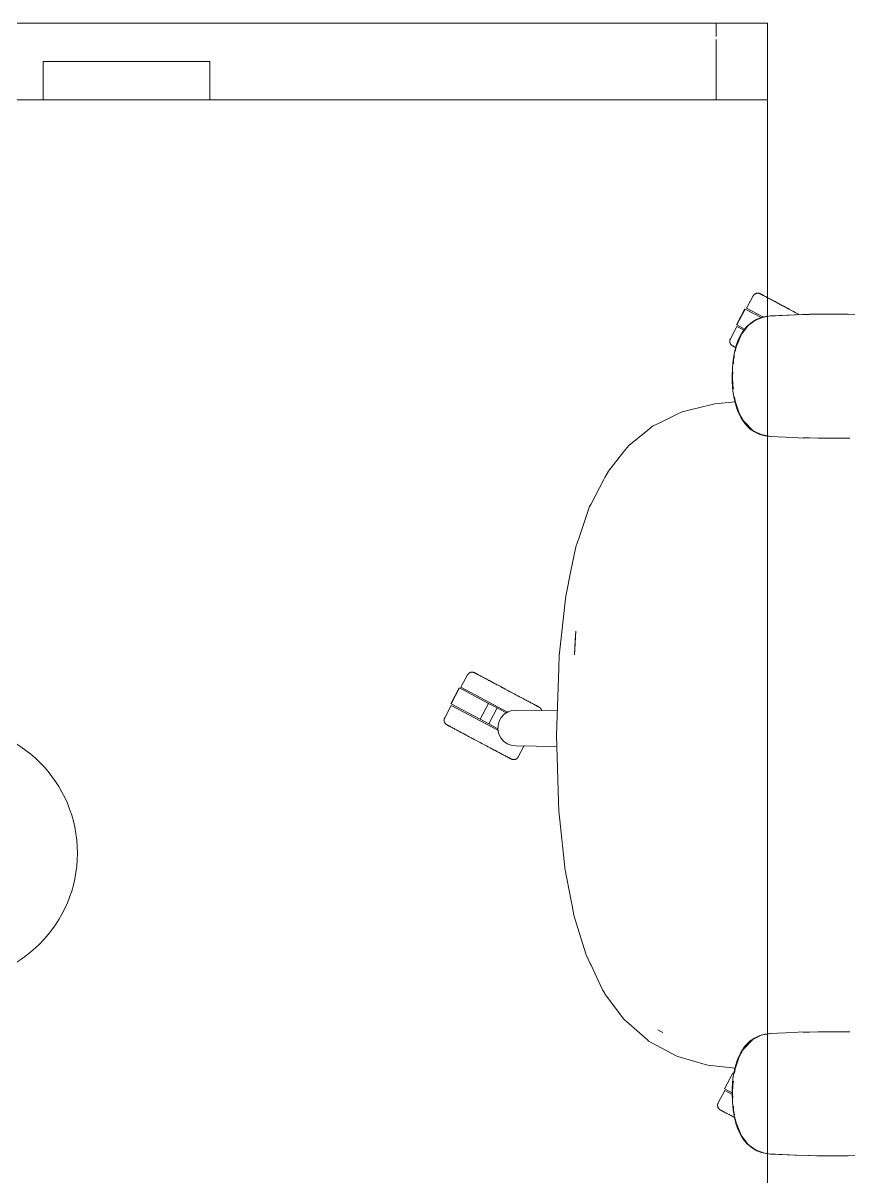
# Model space of a CAD drawing. Header units: millimetres. Extents: x 155927 to 295199, y -4084 to 97293.
# Drawn here: x 228347 to 228991, y 10082 to 10983 of the extents above; entities that cross this region are included whole.
import ezdxf

# ---------------------------------------------------------------- set-up
doc = ezdxf.new("R2010")
doc.units = ezdxf.units.MM
doc.header["$MEASUREMENT"] = 0
doc.layers.add('G-IMPT', color=8, linetype='CONTINUOUS', lineweight=9)
doc.layers.add('I-FURN', color=8, linetype='CONTINUOUS', lineweight=9)

msp = doc.modelspace()

# ---------------------------------------------------------------- linework, layer by layer
at = {"layer": 'G-IMPT'}
for p, q in [((228918.47, 10750.93), (228912.84, 10746.76)), ((228919.5, 10751.6), (228916.06, 10749.64)), ((228924.66, 10753.34), (228918.47, 10750.93)), ((228919.5, 10751.6), (228923.14, 10752.99)), ((228924.49, 10753.36), (228923.14, 10752.99)), ((228924.49, 10753.36), (228926.88, 10753.81)), ((228924.66, 10753.34), (228927.83, 10753.82)), ((228928.53, 10754.06), (228926.88, 10753.81)), ((228950.31, 10755.15), (228928.53, 10754.06)), ((228949.1, 10755.11), (228928.53, 10754.06)), ((228928.53, 10754.06), (228930.13, 10754.17)), ((228950.31, 10755.15), (228930.13, 10754.17)), ((228970.5, 10755.61), (228949.1, 10755.11)), ((228960.66, 10755.45), (228949.1, 10755.11)), ((228949.1, 10755.11), (228950.31, 10755.15)), ((228970.5, 10755.61), (228950.31, 10755.15)), ((228960.66, 10755.45), (228979.89, 10755.65)), ((228970.5, 10755.61), (228960.66, 10755.45)), ((228990.68, 10755.57), (228960.66, 10755.45)), ((228968.46, 10755.59), (228966.55, 10755.52)), ((228970.5, 10755.57), (228968.46, 10755.59)), ((228990.68, 10755.57), (228970.5, 10755.61)), ((228990.68, 10755.57), (228979.89, 10755.65)), ((228990.68, 10755.57), (228999.1, 10755.4)), ((228907, 10739.48), (228909.66, 10743.53)), ((228912.84, 10746.76), (228907.63, 10739.97)), ((228909.66, 10743.53), (228912.32, 10746.57)), ((228916.06, 10749.64), (228912.32, 10746.57)), ((228903.43, 10731.07), (228905.02, 10735.41)), ((228903.46, 10729.96), (228905.79, 10735.58)), ((228907, 10739.48), (228905.02, 10735.41)), ((228907.63, 10739.97), (228905.79, 10735.58)), ((228901, 10719.66), (228902, 10725.59)), ((228903.43, 10731.07), (228902, 10725.59)), ((228903.46, 10729.96), (228902.75, 10726.49)), ((228901, 10719.66), (228900.44, 10713.51)), ((228901.42, 10720), (228901.22, 10716.79)), ((228902.03, 10722.98), (228901.42, 10720)), ((228900.26, 10707.17), (228900.44, 10713.51)), ((228900.35, 10702.66), (228900.26, 10707.17)), ((228900.82, 10710.28), (228900.63, 10707.17)), ((228900.86, 10700.01), (228900.63, 10707.17)), ((228900.35, 10702.66), (228900.92, 10695.35)), ((228900.86, 10700.01), (228901.26, 10697.22)), ((228902.04, 10688.59), (228900.92, 10695.35)), ((228903.02, 10684.66), (228902.04, 10688.59)), ((228902.13, 10691.04), (228902.59, 10687.75)), ((228856.88, 10677.25), (228861.24, 10679.4)), ((228861.24, 10679.4), (228879.18, 10683.8)), ((228879.18, 10683.8), (228881.55, 10684.38)), ((228886.84, 10685.68), (228881.55, 10684.38)), ((228902.72, 10687.13), (228886.84, 10685.68)), ((228902.59, 10687.75), (228905.62, 10678.35)), ((228903.02, 10684.66), (228904.76, 10679.57)), ((228904.76, 10679.57), (228906.96, 10674.94)), ((228838.24, 10668.08), (228845.41, 10671.61)), ((228856.88, 10677.25), (228845.41, 10671.61)), ((228905.62, 10678.35), (228907.09, 10675.9)), ((228906.96, 10674.94), (228907.77, 10673.56)), ((228907.37, 10675.43), (228908.23, 10673.99)), ((228910.21, 10670.11), (228907.77, 10673.56)), ((228908.7, 10673.21), (228910.58, 10670.05)), ((228909.39, 10672.14), (228910.67, 10670.67)), ((228909.39, 10672.14), (228916.29, 10664.75)), ((228913.08, 10667.06), (228910.21, 10670.11)), ((228910.58, 10670.05), (228916.29, 10664.75)), ((228910.8, 10670.52), (228913.88, 10666.98)), ((228834.59, 10665.11), (228819.64, 10652.94)), ((228834.59, 10665.11), (228838.24, 10668.08)), ((228913.08, 10667.06), (228914.4, 10665.93)), ((228916.29, 10664.75), (228913.88, 10666.98)), ((228917.62, 10663.72), (228914.4, 10665.93)), ((228918.53, 10663.64), (228916.29, 10664.75)), ((228917.62, 10663.72), (228921.95, 10661.74)), ((228918.53, 10663.64), (228922.79, 10661.54)), ((228925.9, 10660.67), (228921.95, 10661.74)), ((228922.79, 10661.54), (228927.83, 10660.6)), ((228819.64, 10652.94), (228815.88, 10648.27)), ((228927.83, 10660.43), (228925.9, 10660.67)), ((228927.83, 10660.6), (228930.13, 10660.17)), ((228929.91, 10660.17), (228927.83, 10660.43)), ((228935.57, 10659.89), (228929.91, 10660.17)), ((228935.57, 10659.89), (228948.13, 10659.27)), ((228951.68, 10659.15), (228948.13, 10659.27)), ((228967.35, 10658.77), (228951.68, 10659.15)), ((228955.72, 10659.06), (228958.4, 10658.95)), ((228960.62, 10658.95), (228958.4, 10658.95)), ((228967.35, 10658.77), (228971.86, 10658.72)), ((228971.86, 10658.72), (228986.57, 10658.73)), ((228992.04, 10658.8), (228986.57, 10658.73)), ((228803.68, 10633.14), (228815.88, 10648.27)), ((228800.24, 10626.63), (228789.94, 10607.12)), ((228800.24, 10626.63), (228800.97, 10628.01)), ((228803.68, 10633.14), (228800.97, 10628.01)), ((228789.94, 10607.12), (228789.07, 10605.46)), ((228780.92, 10581.38), (228789.07, 10605.46)), ((228780.92, 10581.38), (228778.4, 10573.94)), ((228775.53, 10560.12), (228778.4, 10573.94)), ((228774.77, 10556.44), (228770.42, 10535.49)), ((228774.77, 10556.44), (228775.53, 10560.12)), ((228770.42, 10535.49), (228769.93, 10531.08)), ((228765.8, 10493.63), (228769.93, 10531.08)), ((228777.2, 10489.79), (228778.45, 10508.07)), ((228778.45, 10508.07), (228777.84, 10501.13)), ((228777.2, 10489.79), (228777.84, 10501.13)), ((228765.8, 10493.63), (228765.32, 10489.26)), ((228765, 10479.32), (228765.32, 10489.26)), ((228765, 10479.32), (228763.29, 10427.14)), ((228763.29, 10427.14), (228764.91, 10374.97)), ((228764.91, 10374.97), (228765.13, 10367.71)), ((228765.87, 10360.65), (228765.13, 10367.71)), ((228769.69, 10323.65), (228765.87, 10360.65)), ((228769.69, 10323.65), (228769.78, 10323.19)), ((228774.64, 10297.81), (228769.78, 10323.19)), ((228774.64, 10297.81), (228775.35, 10294.15)), ((228776.81, 10286.55), (228775.35, 10294.15)), ((228781, 10272.94), (228776.81, 10286.55)), ((228786.32, 10255.67), (228781, 10272.94)), ((228786.32, 10255.67), (228789.51, 10248.9)), ((228789.94, 10247.98), (228789.51, 10248.9)), ((228799.21, 10228.34), (228789.94, 10247.98)), ((228799.21, 10228.34), (228799.63, 10227.63)), ((228800.57, 10226.06), (228799.63, 10227.63)), ((228801.03, 10225.29), (228800.57, 10226.06)), ((228801.03, 10225.29), (228815.6, 10205.79)), ((228815.6, 10205.79), (228816.33, 10204.82)), ((228819.59, 10201.95), (228816.33, 10204.82)), ((228819.59, 10201.95), (228834.37, 10188.93)), ((228842.34, 10196.96), (228846.23, 10195)), ((228842.34, 10196.96), (228844.64, 10195.78)), ((228844.64, 10195.78), (228846.23, 10195)), ((228918.53, 10190.7), (228922.79, 10192.8)), ((228925.9, 10193.67), (228921.95, 10192.6)), ((228922.79, 10192.8), (228927.2, 10193.62)), ((228927.2, 10193.83), (228925.9, 10193.67)), ((228927.83, 10193.74), (228930.13, 10194.17)), ((228929.91, 10194.17), (228927.83, 10193.91)), ((228935.57, 10194.45), (228929.91, 10194.17)), ((228935.57, 10194.45), (228948.13, 10195.07)), ((228951.68, 10195.19), (228948.13, 10195.07)), ((228967.35, 10195.57), (228951.68, 10195.19)), ((228955.72, 10195.28), (228958.4, 10195.39)), ((228960.62, 10195.39), (228958.4, 10195.39)), ((228967.35, 10195.57), (228971.86, 10195.62)), ((228971.86, 10195.62), (228986.57, 10195.61)), ((228992.04, 10195.54), (228986.57, 10195.61)), ((228834.37, 10188.93), (228835.04, 10188.35)), ((228845.47, 10182.76), (228835.04, 10188.35)), ((228910.21, 10184.23), (228907.77, 10180.78)), ((228908.7, 10181.13), (228910.58, 10184.29)), ((228909.39, 10182.2), (228916.29, 10189.59)), ((228909.39, 10182.2), (228910.67, 10183.67)), ((228913.08, 10187.28), (228910.21, 10184.23)), ((228910.58, 10184.29), (228916.29, 10189.59)), ((228910.8, 10183.82), (228913.88, 10187.36)), ((228913.08, 10187.28), (228914.4, 10188.41)), ((228916.29, 10189.59), (228913.88, 10187.36)), ((228917.62, 10190.62), (228914.4, 10188.41)), ((228918.53, 10190.7), (228916.29, 10189.59)), ((228917.62, 10190.62), (228921.95, 10192.6)), ((228856.71, 10176.75), (228845.47, 10182.76)), ((228857.82, 10176.16), (228856.71, 10176.75)), ((228879.17, 10170.15), (228857.82, 10176.16)), ((228902.59, 10166.59), (228905.62, 10175.99)), ((228903.02, 10169.68), (228904.76, 10174.77)), ((228904.76, 10174.77), (228906.96, 10179.4)), ((228905.62, 10175.99), (228907.09, 10178.44)), ((228906.96, 10179.4), (228907.77, 10180.78)), ((228907.37, 10178.91), (228908.19, 10180.29)), ((228879.17, 10170.15), (228881.43, 10169.51)), ((228902.71, 10167.1), (228881.43, 10169.51)), ((228902.04, 10165.75), (228900.92, 10158.99)), ((228903.02, 10169.68), (228902.04, 10165.75)), ((228902.13, 10163.3), (228902.59, 10166.59)), ((228900.35, 10151.68), (228900.92, 10158.99)), ((228900.86, 10154.33), (228901.26, 10157.12)), ((228900.35, 10151.68), (228900.26, 10147.17)), ((228900.86, 10154.33), (228900.63, 10147.17)), ((228900.26, 10147.17), (228900.44, 10140.83)), ((228901, 10134.68), (228900.44, 10140.83)), ((228900.82, 10144.06), (228900.63, 10147.17)), ((228901, 10134.68), (228902, 10128.75)), ((228901.42, 10134.34), (228901.22, 10137.55)), ((228902.19, 10130.59), (228901.42, 10134.34)), ((228903.43, 10123.27), (228902, 10128.75)), ((228903.46, 10124.38), (228902.75, 10127.85)), ((228903.43, 10123.27), (228905.02, 10118.93)), ((228903.46, 10124.38), (228905.79, 10118.76)), ((228907, 10114.86), (228905.02, 10118.93)), ((228907.63, 10114.36), (228905.79, 10118.76)), ((228907, 10114.86), (228909.66, 10110.81)), ((228912.84, 10107.58), (228907.63, 10114.36)), ((228909.66, 10110.81), (228912.32, 10107.77)), ((228916.06, 10104.7), (228912.32, 10107.77)), ((228918.47, 10103.41), (228912.84, 10107.58)), ((228919.5, 10102.74), (228916.06, 10104.7)), ((228924.66, 10101), (228918.47, 10103.41)), ((228919.5, 10102.74), (228923.14, 10101.35)), ((228924.49, 10100.98), (228923.14, 10101.35)), ((228924.49, 10100.98), (228926.88, 10100.53)), ((228924.66, 10101), (228927.2, 10100.61)), ((228928.53, 10100.28), (228926.88, 10100.53)), ((228949.1, 10099.23), (228928.53, 10100.28)), ((228950.31, 10099.19), (228928.53, 10100.28)), ((228928.53, 10100.28), (228930.13, 10100.17)), ((228950.31, 10099.19), (228930.13, 10100.17)), ((228970.5, 10098.73), (228949.1, 10099.23)), ((228960.66, 10098.89), (228949.1, 10099.23)), ((228949.1, 10099.23), (228950.31, 10099.19)), ((228970.5, 10098.73), (228950.31, 10099.19)), ((228990.68, 10098.77), (228960.66, 10098.89)), ((228970.5, 10098.73), (228960.66, 10098.89)), ((228960.66, 10098.89), (228979.89, 10098.69)), ((228968.46, 10098.75), (228966.25, 10098.83)), ((228970.5, 10098.77), (228968.46, 10098.75)), ((228990.68, 10098.77), (228970.5, 10098.73)), ((228990.68, 10098.77), (228979.89, 10098.69)), ((228990.68, 10098.77), (228999.1, 10098.94))]:
    msp.add_line(p, q, dxfattribs=at)
at = {"layer": 'I-FURN'}
for p, q in [((228127.83, 10982.71), (228927.83, 10982.71)), ((228927.83, 10982.71), (228127.83, 10982.71)), ((228127.83, 10982.71), (228927.83, 10982.71)), ((228887.83, 10982.71), (228167.83, 10982.71)), ((228927.83, 10982.71), (228887.83, 10982.71)), ((228887.83, 10972.13), (228887.83, 10982.71)), ((228887.83, 10972.13), (228887.83, 10982.71)), ((228927.83, 10922.71), (228927.83, 10982.71)), ((228927.83, 10982.71), (228927.83, 10922.71)), ((228927.83, 9382.71), (228927.83, 10982.71)), ((228927.83, 10982.71), (228927.83, 9382.71)), ((228887.83, 10922.71), (228887.83, 10969.81)), ((228887.83, 10922.71), (228887.83, 10969.81)), ((228362.83, 10922.71), (228362.83, 10952.71)), ((228362.83, 10952.71), (228492.83, 10952.71)), ((228362.83, 10922.71), (228362.83, 10952.71)), ((228492.83, 10952.71), (228362.83, 10952.71)), ((228492.83, 10922.71), (228492.83, 10952.71)), ((228492.83, 10952.71), (228492.83, 10922.71)), ((228362.83, 10922.71), (228127.83, 10922.71)), ((228167.83, 10922.71), (228887.83, 10922.71)), ((228492.83, 10922.71), (228362.83, 10922.71)), ((228927.83, 10922.71), (228492.83, 10922.71)), ((228887.83, 10922.71), (228927.83, 10922.71)), ((228916.7, 10769.8), (228911.55, 10760.12)), ((228916.7, 10769.8), (228916.78, 10769.94)), ((228916.78, 10769.94), (228916.86, 10770.08)), ((228916.86, 10770.08), (228916.95, 10770.21)), ((228916.95, 10770.21), (228917.04, 10770.35)), ((228917.04, 10770.35), (228917.14, 10770.47)), ((228917.14, 10770.47), (228917.25, 10770.59)), ((228917.25, 10770.59), (228917.36, 10770.71)), ((228917.36, 10770.71), (228917.47, 10770.83)), ((228917.47, 10770.83), (228917.59, 10770.93)), ((228917.59, 10770.93), (228917.71, 10771.04)), ((228917.71, 10771.04), (228917.84, 10771.14)), ((228917.84, 10771.14), (228917.97, 10771.23)), ((228917.97, 10771.23), (228918.11, 10771.32)), ((228918.11, 10771.32), (228918.25, 10771.4)), ((228918.25, 10771.4), (228918.39, 10771.48)), ((228918.39, 10771.48), (228918.53, 10771.55)), ((228918.53, 10771.55), (228918.68, 10771.62)), ((228918.68, 10771.62), (228918.83, 10771.68)), ((228918.83, 10771.68), (228918.98, 10771.73)), ((228918.98, 10771.73), (228919.13, 10771.78)), ((228919.13, 10771.78), (228919.29, 10771.82)), ((228919.29, 10771.82), (228919.45, 10771.86)), ((228919.45, 10771.86), (228919.6, 10771.89)), ((228919.6, 10771.89), (228919.76, 10771.91)), ((228919.76, 10771.91), (228919.92, 10771.93)), ((228919.92, 10771.93), (228920.09, 10771.94)), ((228920.09, 10771.94), (228920.25, 10771.94)), ((228920.25, 10771.94), (228920.41, 10771.94)), ((228920.41, 10771.94), (228920.57, 10771.93)), ((228920.57, 10771.93), (228920.73, 10771.91)), ((228920.73, 10771.91), (228920.89, 10771.89)), ((228920.89, 10771.89), (228921.05, 10771.86)), ((228921.05, 10771.86), (228921.2, 10771.83)), ((228921.2, 10771.83), (228921.36, 10771.79)), ((228921.36, 10771.79), (228921.51, 10771.74)), ((228921.51, 10771.74), (228921.67, 10771.69)), ((228921.67, 10771.69), (228921.82, 10771.63)), ((228921.82, 10771.63), (228921.96, 10771.56)), ((228921.96, 10771.56), (228922.11, 10771.49)), ((228922.11, 10771.49), (228922.15, 10771.47)), ((228922.15, 10771.47), (228922.17, 10771.46)), ((228922.19, 10771.44), (228922.15, 10771.47)), ((228922.15, 10771.47), (228922.15, 10771.47)), ((228922.17, 10771.46), (228922.23, 10771.43)), ((228922.28, 10771.4), (228922.19, 10771.44)), ((228922.23, 10771.43), (228922.33, 10771.37)), ((228922.4, 10771.34), (228922.28, 10771.4)), ((228922.33, 10771.37), (228922.47, 10771.3)), ((228922.56, 10771.25), (228922.4, 10771.34)), ((228922.47, 10771.3), (228922.65, 10771.2)), ((228922.76, 10771.14), (228922.56, 10771.25)), ((228922.65, 10771.2), (228922.87, 10771.09)), ((228923, 10771.01), (228922.76, 10771.14)), ((228922.87, 10771.09), (228923.13, 10770.95)), ((228923.28, 10770.87), (228923, 10771.01)), ((228923.13, 10770.95), (228923.42, 10770.79)), ((228923.6, 10770.7), (228923.28, 10770.87)), ((228923.42, 10770.79), (228923.76, 10770.61)), ((228923.96, 10770.51), (228923.6, 10770.7)), ((228923.76, 10770.61), (228924.13, 10770.41)), ((228924.35, 10770.3), (228923.96, 10770.51)), ((228924.13, 10770.41), (228924.54, 10770.2)), ((228924.78, 10770.07), (228924.35, 10770.3)), ((228924.54, 10770.2), (228924.99, 10769.96)), ((228925.24, 10769.82), (228924.78, 10770.07)), ((228924.99, 10769.96), (228925.47, 10769.7)), ((228925.74, 10769.56), (228925.24, 10769.82)), ((228925.47, 10769.7), (228925.99, 10769.43)), ((228926.28, 10769.27), (228925.74, 10769.56)), ((228925.99, 10769.43), (228926.54, 10769.13)), ((228926.85, 10768.97), (228926.28, 10769.27)), ((228926.54, 10769.13), (228927.12, 10768.82)), ((228927.45, 10768.65), (228926.85, 10768.97)), ((228924.21, 10753.38), (228911.55, 10760.12)), ((228928.08, 10768.31), (228927.45, 10768.65)), ((228928.75, 10767.96), (228928.08, 10768.31)), ((228929.44, 10767.59), (228928.75, 10767.96)), ((228930.16, 10767.21), (228929.44, 10767.59)), ((228930.91, 10766.81), (228930.16, 10767.21)), ((228931.69, 10766.39), (228930.91, 10766.81)), ((228932.49, 10765.97), (228931.69, 10766.39)), ((228933.32, 10765.53), (228932.49, 10765.97)), ((228932.87, 10765.77), (228933.7, 10765.32)), ((228934.16, 10765.08), (228933.32, 10765.53)), ((228933.7, 10765.32), (228934.56, 10764.87)), ((228935.03, 10764.62), (228934.16, 10765.08)), ((228934.56, 10764.87), (228935.44, 10764.4)), ((228935.92, 10764.15), (228935.03, 10764.62)), ((228935.44, 10764.4), (228936.33, 10763.93)), ((228936.82, 10763.67), (228935.92, 10764.15)), ((228936.33, 10763.93), (228937.25, 10763.44)), ((228937.75, 10763.17), (228936.82, 10763.67)), ((228937.25, 10763.44), (228938.18, 10762.95)), ((228938.68, 10762.68), (228937.75, 10763.17)), ((228938.18, 10762.95), (228939.12, 10762.44)), ((228939.64, 10762.17), (228938.68, 10762.68)), ((228939.12, 10762.44), (228940.08, 10761.94)), ((228940.6, 10761.66), (228939.64, 10762.17)), ((228940.08, 10761.94), (228941.05, 10761.42)), ((228941.57, 10761.14), (228940.6, 10761.66)), ((228941.05, 10761.42), (228942.02, 10760.9)), ((228942.56, 10760.62), (228941.57, 10761.14)), ((228942.02, 10760.9), (228943.01, 10760.37)), ((228943.55, 10760.09), (228942.56, 10760.62)), ((228943.01, 10760.37), (228944.01, 10759.85)), ((228944.54, 10759.56), (228943.55, 10760.09)), ((228910.25, 10759.67), (228903.68, 10747.31)), ((228903.85, 10747.22), (228910.42, 10759.58)), ((228910.42, 10759.58), (228922.93, 10752.93)), ((228944.01, 10759.85), (228945.01, 10759.31)), ((228945.55, 10759.03), (228944.54, 10759.56)), ((228945.01, 10759.31), (228946.01, 10758.78)), ((228946.55, 10758.49), (228945.55, 10759.03)), ((228946.01, 10758.78), (228947.01, 10758.25)), ((228947.56, 10757.96), (228946.55, 10758.49)), ((228947.01, 10758.25), (228948.02, 10757.71)), ((228948.56, 10757.42), (228947.56, 10757.96)), ((228948.02, 10757.71), (228949.02, 10757.18)), ((228949.56, 10756.89), (228948.56, 10757.42)), ((228949.02, 10757.18), (228950.02, 10756.65)), ((228950.56, 10756.36), (228949.56, 10756.89)), ((228950.02, 10756.65), (228951.02, 10756.12)), ((228951.56, 10755.83), (228950.56, 10756.36)), ((228951.02, 10756.12), (228952.01, 10755.59)), ((228952.54, 10755.31), (228951.56, 10755.83)), ((228952.01, 10755.59), (228952.31, 10755.43)), ((228904.04, 10745.99), (228898.89, 10736.3)), ((228909.14, 10744.41), (228903.85, 10747.22)), ((228909.23, 10743.23), (228904.04, 10745.99)), ((228898.41, 10734.4), (228898.42, 10734.56)), ((228898.42, 10734.24), (228898.41, 10734.4)), ((228898.42, 10734.56), (228898.43, 10734.73)), ((228898.43, 10734.08), (228898.42, 10734.24)), ((228898.43, 10734.73), (228898.44, 10734.89)), ((228898.44, 10733.92), (228898.43, 10734.08)), ((228898.44, 10734.89), (228898.46, 10735.05)), ((228898.47, 10733.76), (228898.44, 10733.92)), ((228898.46, 10735.05), (228898.49, 10735.2)), ((228898.5, 10733.6), (228898.47, 10733.76)), ((228898.49, 10735.2), (228898.53, 10735.36)), ((228898.53, 10733.45), (228898.5, 10733.6)), ((228898.53, 10735.36), (228898.57, 10735.52)), ((228898.57, 10733.29), (228898.53, 10733.45)), ((228898.57, 10735.52), (228898.62, 10735.67)), ((228898.62, 10733.14), (228898.57, 10733.29)), ((228898.62, 10735.67), (228898.67, 10735.82)), ((228898.67, 10732.98), (228898.62, 10733.14)), ((228898.67, 10735.82), (228898.73, 10735.97)), ((228898.73, 10732.83), (228898.67, 10732.98)), ((228898.73, 10735.97), (228898.79, 10736.12)), ((228898.79, 10736.12), (228898.86, 10736.27)), ((228898.86, 10736.27), (228898.89, 10736.3)), ((228898.8, 10732.69), (228898.73, 10732.83)), ((228898.87, 10732.54), (228898.8, 10732.69)), ((228898.95, 10732.4), (228898.87, 10732.54)), ((228899.03, 10732.26), (228898.95, 10732.4)), ((228899.12, 10732.13), (228899.03, 10732.26)), ((228899.22, 10732), (228899.12, 10732.13)), ((228899.32, 10731.87), (228899.22, 10732)), ((228899.42, 10731.75), (228899.32, 10731.87)), ((228899.53, 10731.63), (228899.42, 10731.75)), ((228899.64, 10731.51), (228899.53, 10731.63)), ((228899.76, 10731.4), (228899.64, 10731.51)), ((228899.88, 10731.3), (228899.76, 10731.4)), ((228900.01, 10731.2), (228899.88, 10731.3)), ((228900.14, 10731.11), (228900.01, 10731.2)), ((228900.27, 10731.02), (228900.14, 10731.11)), ((228900.41, 10730.93), (228900.27, 10731.02)), ((228900.55, 10730.85), (228900.41, 10730.93)), ((228900.56, 10730.85), (228900.55, 10730.85)), ((228900.55, 10730.85), (228900.57, 10730.84)), ((228900.6, 10730.83), (228900.56, 10730.85)), ((228900.57, 10730.84), (228900.63, 10730.81)), ((228900.68, 10730.78), (228900.6, 10730.83)), ((228900.63, 10730.81), (228900.73, 10730.76)), ((228900.8, 10730.72), (228900.68, 10730.78)), ((228900.73, 10730.76), (228900.87, 10730.68)), ((228900.96, 10730.63), (228900.8, 10730.72)), ((228900.87, 10730.68), (228901.05, 10730.59)), ((228901.17, 10730.53), (228900.96, 10730.63)), ((228901.05, 10730.59), (228901.27, 10730.47)), ((228901.41, 10730.4), (228901.17, 10730.53)), ((228901.27, 10730.47), (228901.53, 10730.33)), ((228901.69, 10730.25), (228901.41, 10730.4)), ((228901.53, 10730.33), (228901.83, 10730.17)), ((228902, 10730.08), (228901.69, 10730.25)), ((228901.83, 10730.17), (228902.16, 10730)), ((228902.36, 10729.89), (228902, 10730.08)), ((228902.16, 10730), (228902.54, 10729.8)), ((228902.75, 10729.68), (228902.36, 10729.89)), ((228902.54, 10729.8), (228902.95, 10729.58)), ((228903.18, 10729.45), (228902.75, 10729.68)), ((228693.84, 10474.06), (228688.69, 10464.38)), ((228693.84, 10474.06), (228693.92, 10474.2)), ((228693.92, 10474.2), (228694, 10474.34)), ((228694, 10474.34), (228694.09, 10474.48)), ((228694.09, 10474.48), (228694.19, 10474.61)), ((228694.19, 10474.61), (228694.29, 10474.73)), ((228694.29, 10474.73), (228694.39, 10474.86)), ((228694.39, 10474.86), (228694.5, 10474.97)), ((228694.5, 10474.97), (228694.62, 10475.09)), ((228694.62, 10475.09), (228694.74, 10475.2)), ((228694.74, 10475.2), (228694.86, 10475.3)), ((228694.86, 10475.3), (228694.99, 10475.4)), ((228694.99, 10475.4), (228695.12, 10475.49)), ((228695.12, 10475.49), (228695.25, 10475.58)), ((228695.25, 10475.58), (228695.39, 10475.67)), ((228695.39, 10475.67), (228695.53, 10475.74)), ((228695.53, 10475.74), (228695.68, 10475.81)), ((228695.68, 10475.81), (228695.82, 10475.88)), ((228695.82, 10475.88), (228695.97, 10475.94)), ((228695.97, 10475.94), (228696.12, 10475.99)), ((228696.12, 10475.99), (228696.28, 10476.04)), ((228696.28, 10476.04), (228696.43, 10476.08)), ((228696.43, 10476.08), (228696.59, 10476.12)), ((228696.59, 10476.12), (228696.75, 10476.15)), ((228696.75, 10476.15), (228696.91, 10476.17)), ((228696.91, 10476.17), (228697.07, 10476.19)), ((228697.07, 10476.19), (228697.23, 10476.2)), ((228697.23, 10476.2), (228697.39, 10476.2)), ((228697.39, 10476.2), (228697.55, 10476.2)), ((228697.55, 10476.2), (228697.71, 10476.19)), ((228697.71, 10476.19), (228697.87, 10476.17)), ((228697.87, 10476.17), (228698.03, 10476.15)), ((228698.03, 10476.15), (228698.19, 10476.12)), ((228698.19, 10476.12), (228698.35, 10476.09)), ((228698.35, 10476.09), (228698.51, 10476.05)), ((228698.51, 10476.05), (228698.66, 10476)), ((228698.66, 10476), (228698.81, 10475.95)), ((228698.81, 10475.95), (228698.96, 10475.89)), ((228698.96, 10475.89), (228699.11, 10475.82)), ((228699.11, 10475.82), (228699.25, 10475.75)), ((228699.25, 10475.75), (228699.29, 10475.73)), ((228699.29, 10475.73), (228699.31, 10475.72)), ((228699.3, 10475.73), (228699.29, 10475.73)), ((228699.34, 10475.7), (228699.3, 10475.73)), ((228699.31, 10475.72), (228699.37, 10475.69)), ((228699.42, 10475.66), (228699.34, 10475.7)), ((228699.37, 10475.69), (228699.47, 10475.63)), ((228699.54, 10475.6), (228699.42, 10475.66)), ((228699.47, 10475.63), (228699.61, 10475.56)), ((228699.71, 10475.51), (228699.54, 10475.6)), ((228699.61, 10475.56), (228699.79, 10475.46)), ((228699.91, 10475.4), (228699.71, 10475.51)), ((228699.79, 10475.46), (228700.01, 10475.35)), ((228700.15, 10475.28), (228699.91, 10475.4)), ((228700.01, 10475.35), (228700.27, 10475.21)), ((228700.43, 10475.13), (228700.15, 10475.28)), ((228700.27, 10475.21), (228700.57, 10475.05)), ((228700.74, 10474.96), (228700.43, 10475.13)), ((228700.57, 10475.05), (228700.9, 10474.87)), ((228701.1, 10474.77), (228700.74, 10474.96)), ((228700.9, 10474.87), (228701.28, 10474.68)), ((228701.49, 10474.56), (228701.1, 10474.77)), ((228701.28, 10474.68), (228701.69, 10474.46)), ((228701.92, 10474.33), (228701.49, 10474.56)), ((228701.69, 10474.46), (228702.13, 10474.22)), ((228702.39, 10474.08), (228701.92, 10474.33)), ((228702.13, 10474.22), (228702.61, 10473.96)), ((228702.89, 10473.82), (228702.39, 10474.08)), ((228702.61, 10473.96), (228703.13, 10473.69)), ((228703.43, 10473.53), (228702.89, 10473.82)), ((228703.13, 10473.69), (228703.68, 10473.4)), ((228703.99, 10473.23), (228703.43, 10473.53)), ((228703.68, 10473.4), (228704.27, 10473.09)), ((228704.6, 10472.91), (228703.99, 10473.23)), ((228705.23, 10472.57), (228704.6, 10472.91)), ((228705.89, 10472.22), (228705.23, 10472.57)), ((228706.59, 10471.85), (228705.89, 10472.22)), ((228707.31, 10471.47), (228706.59, 10471.85)), ((228687.4, 10463.93), (228680.83, 10451.57)), ((228681, 10451.48), (228687.57, 10463.84)), ((228687.57, 10463.84), (228710.28, 10451.77)), ((228725.44, 10444.84), (228688.69, 10464.38)), ((228708.06, 10471.07), (228707.31, 10471.47)), ((228708.84, 10470.66), (228708.06, 10471.07)), ((228709.64, 10470.23), (228708.84, 10470.66)), ((228710.46, 10469.79), (228709.64, 10470.23)), ((228710.01, 10470.03), (228710.85, 10469.59)), ((228711.31, 10469.34), (228710.46, 10469.79)), ((228710.85, 10469.59), (228711.7, 10469.13)), ((228712.18, 10468.88), (228711.31, 10469.34)), ((228711.7, 10469.13), (228712.58, 10468.66)), ((228713.06, 10468.41), (228712.18, 10468.88)), ((228712.58, 10468.66), (228713.48, 10468.19)), ((228713.97, 10467.93), (228713.06, 10468.41)), ((228713.48, 10468.19), (228714.39, 10467.7)), ((228714.89, 10467.44), (228713.97, 10467.93)), ((228714.39, 10467.7), (228715.32, 10467.21)), ((228715.83, 10466.94), (228714.89, 10467.44)), ((228715.32, 10467.21), (228716.27, 10466.71)), ((228716.78, 10466.43), (228715.83, 10466.94)), ((228716.27, 10466.71), (228717.22, 10466.2)), ((228717.74, 10465.92), (228716.78, 10466.43)), ((228717.22, 10466.2), (228718.19, 10465.68)), ((228718.72, 10465.4), (228717.74, 10465.92)), ((228718.19, 10465.68), (228719.17, 10465.16)), ((228719.7, 10464.88), (228718.72, 10465.4)), ((228719.17, 10465.16), (228720.16, 10464.64)), ((228720.69, 10464.35), (228719.7, 10464.88)), ((228720.16, 10464.64), (228721.15, 10464.11)), ((228721.69, 10463.82), (228720.69, 10464.35)), ((228721.15, 10464.11), (228722.15, 10463.58)), ((228722.69, 10463.29), (228721.69, 10463.82)), ((228722.15, 10463.58), (228723.15, 10463.04)), ((228723.7, 10462.75), (228722.69, 10463.29)), ((228723.15, 10463.04), (228724.16, 10462.51)), ((228724.7, 10462.22), (228723.7, 10462.75)), ((228724.16, 10462.51), (228725.16, 10461.97)), ((228725.71, 10461.69), (228724.7, 10462.22)), ((228725.16, 10461.97), (228726.17, 10461.44)), ((228726.71, 10461.15), (228725.71, 10461.69)), ((228726.17, 10461.44), (228727.17, 10460.91)), ((228727.71, 10460.62), (228726.71, 10461.15)), ((228727.17, 10460.91), (228728.17, 10460.38)), ((228728.7, 10460.09), (228727.71, 10460.62)), ((228728.17, 10460.38), (228729.16, 10459.85)), ((228729.69, 10459.57), (228728.7, 10460.09)), ((228729.16, 10459.85), (228730.14, 10459.33)), ((228730.67, 10459.05), (228729.69, 10459.57)), ((228730.14, 10459.33), (228731.12, 10458.81)), ((228731.64, 10458.53), (228730.67, 10459.05)), ((228731.12, 10458.81), (228732.08, 10458.3)), ((228732.59, 10458.02), (228731.64, 10458.53)), ((228732.08, 10458.3), (228733.03, 10457.79)), ((228733.54, 10457.52), (228732.59, 10458.02)), ((228733.03, 10457.79), (228733.97, 10457.29)), ((228734.47, 10457.03), (228733.54, 10457.52)), ((228733.97, 10457.29), (228734.89, 10456.8)), ((228735.38, 10456.54), (228734.47, 10457.03)), ((228734.89, 10456.8), (228735.8, 10456.32)), ((228736.28, 10456.06), (228735.38, 10456.54)), ((228737.15, 10455.6), (228736.28, 10456.06)), ((228738.01, 10455.14), (228737.15, 10455.6)), ((228738.85, 10454.7), (228738.01, 10455.14)), ((228739.66, 10454.27), (228738.85, 10454.7)), ((228740.45, 10453.85), (228739.66, 10454.27)), ((228741.21, 10453.44), (228740.45, 10453.85)), ((228681.18, 10450.25), (228676.03, 10440.57)), ((228703.7, 10439.41), (228681, 10451.48)), ((228717.9, 10430.73), (228681.18, 10450.25)), ((228703.7, 10439.41), (228710.28, 10451.77)), ((228710.28, 10451.77), (228716.92, 10448.24)), ((228710.35, 10435.88), (228716.92, 10448.24)), ((228716.92, 10448.24), (228724.06, 10444.44)), ((228722.38, 10443.3), (228725.19, 10445.17)), ((228725.19, 10445.17), (228728.37, 10446.31)), ((228728.37, 10446.31), (228731.72, 10446.66)), ((228731.72, 10446.66), (228763.91, 10446.09)), ((228741.94, 10453.05), (228741.21, 10453.44)), ((228742.65, 10452.68), (228741.94, 10453.05)), ((228743.33, 10452.32), (228742.65, 10452.68)), ((228743.98, 10451.97), (228743.33, 10452.32)), ((228744.59, 10451.64), (228743.98, 10451.97)), ((228745.18, 10451.33), (228744.59, 10451.64)), ((228744.86, 10451.5), (228745.43, 10451.2)), ((228745.73, 10451.04), (228745.18, 10451.33)), ((228745.43, 10451.2), (228745.97, 10450.91)), ((228746.24, 10450.77), (228745.73, 10451.04)), ((228745.97, 10450.91), (228746.47, 10450.65)), ((228746.73, 10450.51), (228746.24, 10450.77)), ((228746.47, 10450.65), (228746.94, 10450.4)), ((228747.17, 10450.27), (228746.73, 10450.51)), ((228746.94, 10450.4), (228747.37, 10450.17)), ((228747.58, 10450.05), (228747.17, 10450.27)), ((228747.37, 10450.17), (228747.76, 10449.96)), ((228747.96, 10449.86), (228747.58, 10450.05)), ((228747.76, 10449.96), (228748.11, 10449.77)), ((228748.29, 10449.68), (228747.96, 10449.86)), ((228748.11, 10449.77), (228748.43, 10449.6)), ((228748.59, 10449.52), (228748.29, 10449.68)), ((228748.43, 10449.6), (228748.71, 10449.45)), ((228748.85, 10449.38), (228748.59, 10449.52)), ((228748.71, 10449.45), (228748.95, 10449.33)), ((228749.07, 10449.27), (228748.85, 10449.38)), ((228748.95, 10449.33), (228749.15, 10449.22)), ((228749.25, 10449.17), (228749.07, 10449.27)), ((228749.15, 10449.22), (228749.32, 10449.13)), ((228749.39, 10449.1), (228749.25, 10449.17)), ((228749.32, 10449.13), (228749.44, 10449.07)), ((228749.49, 10449.04), (228749.39, 10449.1)), ((228749.44, 10449.07), (228749.52, 10449.02)), ((228749.55, 10449.01), (228749.49, 10449.04)), ((228749.52, 10449.02), (228749.56, 10449)), ((228749.57, 10449), (228749.55, 10449.01)), ((228749.56, 10449), (228749.57, 10449)), ((228749.57, 10449), (228749.71, 10448.92)), ((228749.71, 10448.92), (228749.85, 10448.84)), ((228749.85, 10448.84), (228749.98, 10448.75)), ((228749.98, 10448.75), (228750.11, 10448.65)), ((228750.11, 10448.65), (228750.24, 10448.55)), ((228750.24, 10448.55), (228750.36, 10448.45)), ((228750.36, 10448.45), (228750.48, 10448.34)), ((228750.48, 10448.34), (228750.59, 10448.22)), ((228750.59, 10448.22), (228750.7, 10448.1)), ((228750.7, 10448.1), (228750.8, 10447.98)), ((228750.8, 10447.98), (228750.9, 10447.85)), ((228750.9, 10447.85), (228751, 10447.72)), ((228751, 10447.72), (228751.08, 10447.59)), ((228751.08, 10447.59), (228751.17, 10447.45)), ((228751.17, 10447.45), (228751.25, 10447.31)), ((228751.25, 10447.31), (228751.32, 10447.16)), ((228751.32, 10447.16), (228751.38, 10447.02)), ((228751.38, 10447.02), (228751.44, 10446.87)), ((228751.44, 10446.87), (228751.5, 10446.72)), ((228751.5, 10446.72), (228751.55, 10446.56)), ((228751.55, 10446.56), (228751.59, 10446.41)), ((228751.59, 10446.41), (228751.62, 10446.25)), ((228675.56, 10438.83), (228675.57, 10438.99)), ((228675.56, 10438.66), (228675.56, 10438.83)), ((228675.56, 10438.5), (228675.56, 10438.66)), ((228675.57, 10438.34), (228675.56, 10438.5)), ((228675.57, 10438.99), (228675.59, 10439.15)), ((228675.59, 10438.18), (228675.57, 10438.34)), ((228675.59, 10439.15), (228675.61, 10439.31)), ((228675.61, 10438.02), (228675.59, 10438.18)), ((228675.61, 10439.31), (228675.64, 10439.47)), ((228675.64, 10437.86), (228675.61, 10438.02)), ((228675.64, 10439.47), (228675.67, 10439.62)), ((228675.68, 10437.71), (228675.64, 10437.86)), ((228675.67, 10439.62), (228675.71, 10439.78)), ((228675.72, 10437.55), (228675.68, 10437.71)), ((228675.71, 10439.78), (228675.76, 10439.93)), ((228675.77, 10437.4), (228675.72, 10437.55)), ((228675.76, 10439.93), (228675.81, 10440.09)), ((228675.82, 10437.25), (228675.77, 10437.4)), ((228675.81, 10440.09), (228675.87, 10440.23)), ((228675.88, 10437.1), (228675.82, 10437.25)), ((228675.87, 10440.23), (228675.94, 10440.38)), ((228675.95, 10436.95), (228675.88, 10437.1)), ((228675.94, 10440.38), (228676.01, 10440.53)), ((228676.02, 10436.8), (228675.95, 10436.95)), ((228676.01, 10440.53), (228676.03, 10440.57)), ((228676.1, 10436.66), (228676.02, 10436.8)), ((228676.18, 10436.53), (228676.1, 10436.66)), ((228676.27, 10436.39), (228676.18, 10436.53)), ((228676.36, 10436.26), (228676.27, 10436.39)), ((228676.46, 10436.13), (228676.36, 10436.26)), ((228676.56, 10436.01), (228676.46, 10436.13)), ((228676.67, 10435.89), (228676.56, 10436.01)), ((228676.79, 10435.78), (228676.67, 10435.89)), ((228676.9, 10435.67), (228676.79, 10435.78)), ((228710.35, 10435.88), (228703.7, 10439.41)), ((228717.49, 10432.08), (228710.35, 10435.88)), ((228717.62, 10434.59), (228718.48, 10437.85)), ((228718.48, 10437.85), (228720.1, 10440.81)), ((228720.1, 10440.81), (228722.38, 10443.3)), ((228677.03, 10435.56), (228676.9, 10435.67)), ((228677.15, 10435.46), (228677.03, 10435.56)), ((228677.28, 10435.37), (228677.15, 10435.46)), ((228677.42, 10435.28), (228677.28, 10435.37)), ((228677.56, 10435.19), (228677.42, 10435.28)), ((228677.7, 10435.11), (228677.56, 10435.19)), ((228677.74, 10435.09), (228677.7, 10435.11)), ((228677.7, 10435.11), (228677.7, 10435.11)), ((228677.7, 10435.11), (228677.72, 10435.1)), ((228677.72, 10435.1), (228677.78, 10435.07)), ((228677.83, 10435.05), (228677.74, 10435.09)), ((228677.78, 10435.07), (228677.88, 10435.02)), ((228677.95, 10434.98), (228677.83, 10435.05)), ((228677.88, 10435.02), (228678.02, 10434.94)), ((228678.11, 10434.89), (228677.95, 10434.98)), ((228678.02, 10434.94), (228678.2, 10434.85)), ((228678.31, 10434.79), (228678.11, 10434.89)), ((228678.2, 10434.85), (228678.42, 10434.73)), ((228678.55, 10434.66), (228678.31, 10434.79)), ((228678.42, 10434.73), (228678.68, 10434.59)), ((228678.83, 10434.51), (228678.55, 10434.66)), ((228678.68, 10434.59), (228678.97, 10434.44)), ((228679.15, 10434.34), (228678.83, 10434.51)), ((228678.97, 10434.44), (228679.31, 10434.26)), ((228679.5, 10434.15), (228679.15, 10434.34)), ((228679.31, 10434.26), (228679.68, 10434.06)), ((228679.9, 10433.94), (228679.5, 10434.15)), ((228679.68, 10434.06), (228680.09, 10433.84)), ((228680.33, 10433.72), (228679.9, 10433.94)), ((228680.09, 10433.84), (228680.54, 10433.6)), ((228680.79, 10433.47), (228680.33, 10433.72)), ((228680.54, 10433.6), (228681.02, 10433.35)), ((228681.29, 10433.2), (228680.79, 10433.47)), ((228681.02, 10433.35), (228681.54, 10433.07)), ((228681.83, 10432.92), (228681.29, 10433.2)), ((228681.54, 10433.07), (228682.09, 10432.78)), ((228682.4, 10432.61), (228681.83, 10432.92)), ((228682.09, 10432.78), (228682.67, 10432.47)), ((228682.67, 10432.47), (228683.29, 10432.14)), ((228683.29, 10432.14), (228683.94, 10431.8)), ((228683.94, 10431.8), (228684.61, 10431.44)), ((228684.61, 10431.44), (228685.32, 10431.06)), ((228685.32, 10431.06), (228686.06, 10430.67)), ((228686.06, 10430.67), (228686.82, 10430.27)), ((228686.82, 10430.27), (228687.61, 10429.85)), ((228687.61, 10429.85), (228688.42, 10429.41)), ((228688.42, 10429.41), (228689.25, 10428.97)), ((228689.25, 10428.97), (228690.11, 10428.52)), ((228690.11, 10428.52), (228690.99, 10428.05)), ((228690.99, 10428.05), (228691.88, 10427.57)), ((228692.37, 10427.31), (228691.47, 10427.79)), ((228691.88, 10427.57), (228692.8, 10427.09)), ((228693.3, 10426.82), (228692.37, 10427.31)), ((228692.8, 10427.09), (228693.73, 10426.59)), ((228694.23, 10426.32), (228693.3, 10426.82)), ((228717.56, 10431.22), (228717.62, 10434.59)), ((228718.31, 10427.93), (228717.56, 10431.22)), ((228719.82, 10424.92), (228718.31, 10427.93)), ((228693.73, 10426.59), (228694.67, 10426.09)), ((228695.18, 10425.82), (228694.23, 10426.32)), ((228694.67, 10426.09), (228695.63, 10425.58)), ((228696.15, 10425.3), (228695.18, 10425.82)), ((228695.63, 10425.58), (228696.6, 10425.07)), ((228697.12, 10424.79), (228696.15, 10425.3)), ((228696.6, 10425.07), (228697.57, 10424.55)), ((228698.11, 10424.26), (228697.12, 10424.79)), ((228697.57, 10424.55), (228698.56, 10424.02)), ((228699.1, 10423.74), (228698.11, 10424.26)), ((228698.56, 10424.02), (228699.56, 10423.49)), ((228700.09, 10423.21), (228699.1, 10423.74)), ((228699.56, 10423.49), (228700.55, 10422.96)), ((228701.1, 10422.67), (228700.09, 10423.21)), ((228700.55, 10422.96), (228701.56, 10422.43)), ((228702.1, 10422.14), (228701.1, 10422.67)), ((228701.56, 10422.43), (228702.56, 10421.89)), ((228703.11, 10421.6), (228702.1, 10422.14)), ((228702.56, 10421.89), (228703.57, 10421.36)), ((228704.11, 10421.07), (228703.11, 10421.6)), ((228703.57, 10421.36), (228704.57, 10420.82)), ((228705.11, 10420.54), (228704.11, 10421.07)), ((228704.57, 10420.82), (228705.57, 10420.29)), ((228706.11, 10420.01), (228705.11, 10420.54)), ((228705.57, 10420.29), (228706.57, 10419.76)), ((228707.11, 10419.48), (228706.11, 10420.01)), ((228706.57, 10419.76), (228707.56, 10419.24)), ((228708.09, 10418.95), (228707.11, 10419.48)), ((228707.56, 10419.24), (228708.55, 10418.71)), ((228709.07, 10418.43), (228708.09, 10418.95)), ((228708.55, 10418.71), (228709.52, 10418.19)), ((228710.04, 10417.92), (228709.07, 10418.43)), ((228709.52, 10418.19), (228710.48, 10417.68)), ((228711, 10417.41), (228710.04, 10417.92)), ((228722.02, 10422.35), (228719.82, 10424.92)), ((228724.76, 10420.39), (228722.02, 10422.35)), ((228727.89, 10419.14), (228724.76, 10420.39)), ((228731.23, 10418.67), (228727.89, 10419.14)), ((228763.57, 10418.11), (228731.23, 10418.67)), ((228733.42, 10410.05), (228738.12, 10418.89)), ((228710.48, 10417.68), (228711.43, 10417.18)), ((228711.94, 10416.91), (228711, 10417.41)), ((228711.43, 10417.18), (228712.37, 10416.68)), ((228712.87, 10416.41), (228711.94, 10416.91)), ((228712.37, 10416.68), (228713.29, 10416.19)), ((228713.79, 10415.93), (228712.87, 10416.41)), ((228713.29, 10416.19), (228714.2, 10415.71)), ((228714.68, 10415.45), (228713.79, 10415.93)), ((228714.2, 10415.71), (228715.09, 10415.23)), ((228715.56, 10414.98), (228714.68, 10415.45)), ((228715.09, 10415.23), (228715.96, 10414.77)), ((228716.42, 10414.53), (228715.56, 10414.98)), ((228715.96, 10414.77), (228716.8, 10414.32)), ((228717.25, 10414.08), (228716.42, 10414.53)), ((228716.8, 10414.32), (228717.63, 10413.88)), ((228717.63, 10413.88), (228718.43, 10413.46)), ((228718.43, 10413.46), (228719.2, 10413.04)), ((228719.2, 10413.04), (228719.95, 10412.65)), ((228719.95, 10412.65), (228720.68, 10412.26)), ((228720.68, 10412.26), (228721.37, 10411.89)), ((228721.37, 10411.89), (228722.03, 10411.54)), ((228722.03, 10411.54), (228722.67, 10411.2)), ((228722.67, 10411.2), (228723.27, 10410.88)), ((228723.58, 10410.72), (228723, 10411.03)), ((228723.27, 10410.88), (228723.84, 10410.58)), ((228724.13, 10410.42), (228723.58, 10410.72)), ((228723.84, 10410.58), (228724.37, 10410.3)), ((228724.65, 10410.15), (228724.13, 10410.42)), ((228724.37, 10410.3), (228724.87, 10410.03)), ((228725.13, 10409.89), (228724.65, 10410.15)), ((228724.87, 10410.03), (228725.34, 10409.78)), ((228725.58, 10409.66), (228725.13, 10409.89)), ((228725.34, 10409.78), (228725.77, 10409.55)), ((228725.99, 10409.44), (228725.58, 10409.66)), ((228725.77, 10409.55), (228726.16, 10409.34)), ((228726.36, 10409.24), (228725.99, 10409.44)), ((228726.16, 10409.34), (228726.52, 10409.16)), ((228726.7, 10409.06), (228726.36, 10409.24)), ((228726.52, 10409.16), (228726.84, 10408.99)), ((228726.99, 10408.9), (228726.7, 10409.06)), ((228726.84, 10408.99), (228727.12, 10408.84)), ((228727.25, 10408.77), (228726.99, 10408.9)), ((228727.12, 10408.84), (228727.36, 10408.71)), ((228727.47, 10408.65), (228727.25, 10408.77)), ((228732.4, 10408.81), (228732.28, 10408.71)), ((228732.53, 10408.92), (228732.4, 10408.81)), ((228732.65, 10409.03), (228732.53, 10408.92)), ((228732.76, 10409.14), (228732.65, 10409.03)), ((228732.87, 10409.26), (228732.76, 10409.14)), ((228732.97, 10409.38), (228732.87, 10409.26)), ((228733.07, 10409.51), (228732.97, 10409.38)), ((228733.17, 10409.64), (228733.07, 10409.51)), ((228733.26, 10409.77), (228733.17, 10409.64)), ((228733.34, 10409.91), (228733.26, 10409.77)), ((228733.42, 10410.05), (228733.34, 10409.91)), ((228727.36, 10408.71), (228727.56, 10408.6)), ((228727.65, 10408.55), (228727.47, 10408.65)), ((228727.56, 10408.6), (228727.72, 10408.52)), ((228727.79, 10408.48), (228727.65, 10408.55)), ((228727.72, 10408.52), (228727.84, 10408.45)), ((228727.89, 10408.43), (228727.79, 10408.48)), ((228727.84, 10408.45), (228727.92, 10408.41)), ((228727.95, 10408.39), (228727.89, 10408.43)), ((228727.92, 10408.41), (228727.97, 10408.39)), ((228727.97, 10408.38), (228727.95, 10408.39)), ((228727.97, 10408.39), (228727.97, 10408.38)), ((228728.01, 10408.36), (228727.97, 10408.38)), ((228728.15, 10408.29), (228728.01, 10408.36)), ((228728.3, 10408.23), (228728.15, 10408.29)), ((228728.45, 10408.17), (228728.3, 10408.23)), ((228728.6, 10408.11), (228728.45, 10408.17)), ((228728.76, 10408.07), (228728.6, 10408.11)), ((228728.91, 10408.03), (228728.76, 10408.07)), ((228729.07, 10407.99), (228728.91, 10408.03)), ((228729.23, 10407.96), (228729.07, 10407.99)), ((228729.39, 10407.94), (228729.23, 10407.96)), ((228729.55, 10407.92), (228729.39, 10407.94)), ((228729.71, 10407.91), (228729.55, 10407.92)), ((228729.87, 10407.91), (228729.71, 10407.91)), ((228730.03, 10407.92), (228729.87, 10407.91)), ((228730.19, 10407.93), (228730.03, 10407.92)), ((228730.35, 10407.94), (228730.19, 10407.93)), ((228730.51, 10407.96), (228730.35, 10407.94)), ((228730.67, 10407.99), (228730.51, 10407.96)), ((228730.83, 10408.03), (228730.67, 10407.99)), ((228730.99, 10408.07), (228730.83, 10408.03)), ((228731.14, 10408.12), (228730.99, 10408.07)), ((228731.29, 10408.17), (228731.14, 10408.12)), ((228731.44, 10408.23), (228731.29, 10408.17)), ((228731.59, 10408.3), (228731.44, 10408.23)), ((228731.73, 10408.37), (228731.59, 10408.3)), ((228731.87, 10408.45), (228731.73, 10408.37)), ((228732.01, 10408.53), (228731.87, 10408.45)), ((228732.15, 10408.62), (228732.01, 10408.53)), ((228732.28, 10408.71), (228732.15, 10408.62)), ((228900.76, 10163.39), (228894.18, 10151.03)), ((228894.35, 10150.94), (228900.93, 10163.3)), ((228900.93, 10163.3), (228901.02, 10163.25)), ((228894.54, 10149.71), (228889.39, 10140.02)), ((228899.65, 10148.12), (228894.35, 10150.94)), ((228900.17, 10146.71), (228894.54, 10149.71)), ((228888.95, 10138.6), (228888.97, 10138.76)), ((228888.97, 10138.76), (228889, 10138.92)), ((228889, 10138.92), (228889.03, 10139.08)), ((228889.03, 10139.08), (228889.07, 10139.23)), ((228889.07, 10139.23), (228889.12, 10139.39)), ((228889.12, 10139.39), (228889.17, 10139.54)), ((228889.17, 10139.54), (228889.23, 10139.69)), ((228889.23, 10139.69), (228889.3, 10139.84)), ((228889.3, 10139.84), (228889.37, 10139.98)), ((228889.37, 10139.98), (228889.39, 10140.02)), ((228888.92, 10138.28), (228888.93, 10138.44)), ((228888.92, 10138.12), (228888.92, 10138.28)), ((228888.92, 10137.96), (228888.92, 10138.12)), ((228888.93, 10137.8), (228888.92, 10137.96)), ((228888.93, 10138.44), (228888.95, 10138.6)), ((228888.95, 10137.64), (228888.93, 10137.8)), ((228888.97, 10137.48), (228888.95, 10137.64)), ((228889, 10137.32), (228888.97, 10137.48)), ((228889.03, 10137.16), (228889, 10137.32)), ((228889.08, 10137.01), (228889.03, 10137.16)), ((228889.12, 10136.85), (228889.08, 10137.01)), ((228889.18, 10136.7), (228889.12, 10136.85)), ((228889.24, 10136.55), (228889.18, 10136.7)), ((228889.3, 10136.4), (228889.24, 10136.55)), ((228889.38, 10136.26), (228889.3, 10136.4)), ((228889.45, 10136.12), (228889.38, 10136.26)), ((228889.54, 10135.98), (228889.45, 10136.12)), ((228889.63, 10135.85), (228889.54, 10135.98)), ((228889.72, 10135.71), (228889.63, 10135.85)), ((228889.82, 10135.59), (228889.72, 10135.71)), ((228889.92, 10135.46), (228889.82, 10135.59)), ((228890.03, 10135.35), (228889.92, 10135.46)), ((228890.15, 10135.23), (228890.03, 10135.35)), ((228890.26, 10135.12), (228890.15, 10135.23)), ((228890.39, 10135.02), (228890.26, 10135.12)), ((228890.51, 10134.92), (228890.39, 10135.02)), ((228890.64, 10134.82), (228890.51, 10134.92)), ((228890.78, 10134.73), (228890.64, 10134.82)), ((228890.91, 10134.65), (228890.78, 10134.73)), ((228891.06, 10134.57), (228890.91, 10134.65)), ((228891.1, 10134.54), (228891.06, 10134.57)), ((228891.06, 10134.57), (228891.06, 10134.57)), ((228891.06, 10134.57), (228891.08, 10134.56)), ((228891.08, 10134.56), (228891.14, 10134.53)), ((228891.19, 10134.5), (228891.1, 10134.54)), ((228891.14, 10134.53), (228891.24, 10134.47)), ((228891.31, 10134.44), (228891.19, 10134.5)), ((228891.24, 10134.47), (228891.38, 10134.4)), ((228891.47, 10134.35), (228891.31, 10134.44)), ((228891.38, 10134.4), (228891.56, 10134.3)), ((228891.67, 10134.24), (228891.47, 10134.35)), ((228891.56, 10134.3), (228891.78, 10134.19)), ((228891.91, 10134.11), (228891.67, 10134.24)), ((228891.78, 10134.19), (228892.03, 10134.05)), ((228892.19, 10133.97), (228891.91, 10134.11)), ((228892.03, 10134.05), (228892.33, 10133.89)), ((228892.51, 10133.8), (228892.19, 10133.97)), ((228892.33, 10133.89), (228892.67, 10133.71)), ((228892.86, 10133.61), (228892.51, 10133.8)), ((228892.67, 10133.71), (228893.04, 10133.51)), ((228893.26, 10133.4), (228892.86, 10133.61)), ((228893.04, 10133.51), (228893.45, 10133.3)), ((228893.69, 10133.17), (228893.26, 10133.4)), ((228893.45, 10133.3), (228893.9, 10133.06)), ((228894.15, 10132.92), (228893.69, 10133.17)), ((228893.9, 10133.06), (228894.38, 10132.8)), ((228894.65, 10132.66), (228894.15, 10132.92)), ((228894.38, 10132.8), (228894.9, 10132.53)), ((228895.19, 10132.37), (228894.65, 10132.66)), ((228894.9, 10132.53), (228895.45, 10132.23)), ((228895.76, 10132.07), (228895.19, 10132.37)), ((228895.45, 10132.23), (228896.03, 10131.92)), ((228896.03, 10131.92), (228896.65, 10131.6)), ((228896.65, 10131.6), (228897.29, 10131.25)), ((228897.29, 10131.25), (228897.97, 10130.89)), ((228897.97, 10130.89), (228898.68, 10130.52)), ((228898.68, 10130.52), (228899.41, 10130.12)), ((228899.41, 10130.12), (228900.18, 10129.72)), ((228900.18, 10129.72), (228900.96, 10129.3)), ((228900.96, 10129.3), (228901.78, 10128.87)), ((228901.78, 10128.87), (228902.61, 10128.43))]:
    msp.add_line(p, q, dxfattribs=at)
for centre, radius, start, end in [((228289.52, 10334.99), 100, 270, 90), ((228731.29, 10432.67), 13.81, 192.34734, 197.33603)]:
    msp.add_arc(centre, radius, start, end, dxfattribs=at)
msp.add_open_spline([(228717.97, 10429.02), (228717.85, 10429.45), (228717.78, 10429.88), (228717.72, 10430.32)], degree=3, dxfattribs=at)

doc.saveas('drawing.dxf')
